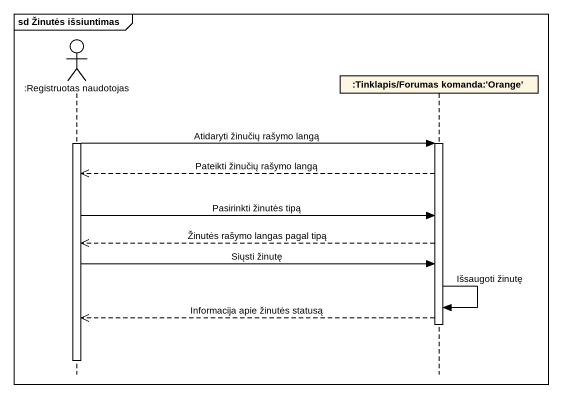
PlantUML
@startuml
mainframe sd Žinutės išsiuntimas
hide footbox
actor ":Registruotas naudotojas" as Registruotas_naudotojas
participant ":Tinklapis/Forumas komanda:'Orange'" as Tinklapis_Forumas_komanda

activate Registruotas_naudotojas
Registruotas_naudotojas -> Tinklapis_Forumas_komanda : Atidaryti žinučių rašymo langą
activate Tinklapis_Forumas_komanda
Tinklapis_Forumas_komanda -->> Registruotas_naudotojas : Pateikti žinučių rašymo langą
Registruotas_naudotojas -> Tinklapis_Forumas_komanda : Pasirinkti žinutės tipą
Tinklapis_Forumas_komanda -->> Registruotas_naudotojas : Žinutės rašymo langas pagal tipą
Registruotas_naudotojas -> Tinklapis_Forumas_komanda : Siųsti žinutę
Tinklapis_Forumas_komanda -> Tinklapis_Forumas_komanda : Išsaugoti žinutę
Tinklapis_Forumas_komanda -->> Registruotas_naudotojas : Informacija apie žinutės statusą
deactivate Tinklapis_Forumas_komanda
deactivate Registruotas_naudotojas
@enduml
